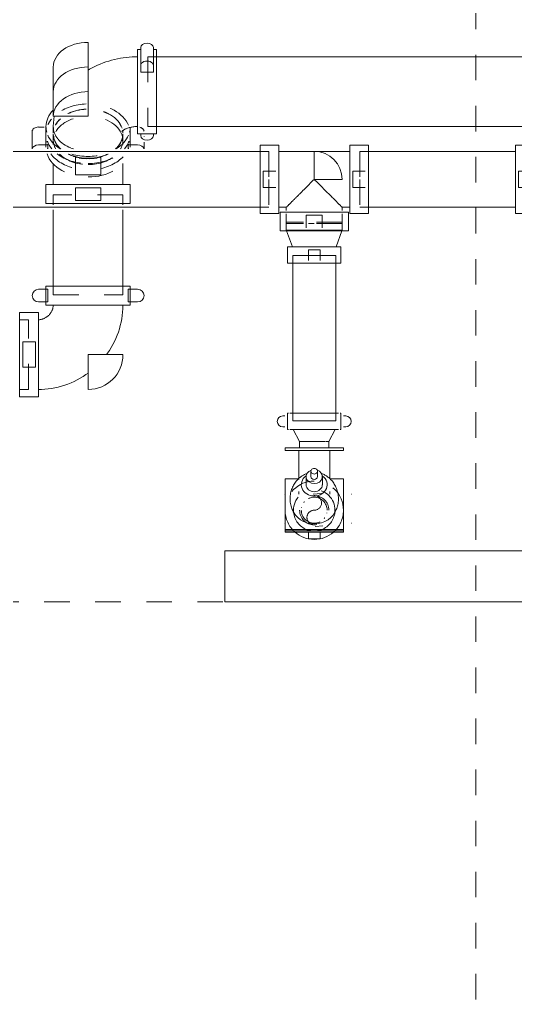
# Model space of a CAD drawing. Header units: metres. Extents: x 63 to 378, y -27 to 78.
# Drawn here: x 138.101 to 140.044, y 33.244 to 37.082 of the extents above; entities that cross this region are included whole.
import ezdxf

# ---------------------------------------------------------------- set-up
doc = ezdxf.new("R2010")
doc.units = ezdxf.units.M
for name, pattern in [('Centre', [0.03175, 0.00635, -0.004763, 0.015875, -0.004763]), ('Grid Line', [0.022225, 0.0127, -0.003175, 0.003175, -0.003175]), ('HIDDEN JT', [0.0016, 0.001, -0.0006])]:
    doc.linetypes.add(name, pattern=pattern)
for name, color, linetype, lineweight in [('A-DETL', 7, 'HIDDEN JT', 9), ('A-FLOR', 7, 'Continuous', 9), ('A-FLOR-LEVL', 7, 'Continuous', 9), ('M-EQPM', 7, 'Continuous', 18), ('P-PIPE', 7, 'Continuous', 18), ('S-GRID', 7, 'Continuous', 9)]:
    doc.layers.add(name, color=color, linetype=linetype, lineweight=lineweight)

# ---------------------------------------------------------------- blocks, each defined once
blk = doc.blocks.new('Multi-Purpose Valve - Angle - 3-12 Inch - Flanged - 4_-2385580-SEC 11')
at = {"layer": 'P-PIPE', "color": 11, "true_color": 0xff8080}
for p, q in [((-0.9954, 35.4051), (-0.9954, 35.395)), ((-0.7668, 35.4051), (-0.9954, 35.4051)), ((-0.9954, 35.395), (-0.7668, 35.395)), ((-0.942, 35.395), (-0.942, 35.3188)), ((-0.8201, 35.3188), (-0.8201, 35.395)), ((-0.7668, 35.395), (-0.7668, 35.4051)), ((-0.8938, 35.3133), (-0.8938, 35.2922)), ((-0.8684, 35.2922), (-0.8684, 35.3133)), ((-0.942, 35.2833), (-0.9954, 35.2833)), ((-0.9954, 35.2833), (-0.9954, 35.0853)), ((-0.9128, 35.2922), (-0.9128, 35.2605)), ((-0.8493, 35.2605), (-0.8493, 35.2922)), ((-0.7668, 35.2833), (-0.82, 35.2833)), ((-0.7668, 35.0853), (-0.7668, 35.2833)), ((-0.9954, 35.0853), (-0.7668, 35.0853)), ((-0.9954, 35.0802), (-0.9954, 35.0853)), ((-0.7668, 35.0802), (-0.9954, 35.0802)), ((-0.9954, 35.0802), (-0.7668, 35.0802)), ((-0.9954, 35.0802), (-0.9954, 35.0752)), ((-0.7668, 35.0853), (-0.7668, 35.0802)), ((-0.7668, 35.0802), (-0.7668, 35.0752)), ((-0.7668, 35.0752), (-0.9954, 35.0752))]:
    blk.add_line(p, q, dxfattribs=at)
at = {"layer": 'P-PIPE', "color": 11, "true_color": 0xff8080, "flags": 128}
for points in [[(-0.942, 35.2809), (-0.942, 35.2847), (-0.942, 35.2886), (-0.942, 35.2925), (-0.942, 35.2964), (-0.942, 35.3004), (-0.942, 35.3044), (-0.942, 35.3085), (-0.942, 35.3125), (-0.942, 35.3166), (-0.942, 35.3188)], [(-0.8201, 35.3188), (-0.8201, 35.3147), (-0.8201, 35.3107), (-0.8201, 35.3066), (-0.8201, 35.3026), (-0.8201, 35.2986), (-0.8201, 35.2946), (-0.8201, 35.2907), (-0.8201, 35.2868), (-0.8201, 35.2834)], [(-0.9094, 35.3042), (-0.9108, 35.3037), (-0.9138, 35.3025), (-0.9168, 35.3012), (-0.9199, 35.2998), (-0.9229, 35.2982), (-0.9259, 35.2965), (-0.9289, 35.2946), (-0.932, 35.2926), (-0.935, 35.2904), (-0.9379, 35.2881), (-0.9409, 35.2855), (-0.9438, 35.2828), (-0.9467, 35.28), (-0.9495, 35.2769), (-0.9522, 35.2737), (-0.9548, 35.2703), (-0.9574, 35.2667), (-0.9598, 35.2629), (-0.9621, 35.259), (-0.9643, 35.2549), (-0.9663, 35.2506), (-0.9682, 35.2462), (-0.9699, 35.2416), (-0.9714, 35.237), (-0.9727, 35.2322), (-0.9738, 35.2273), (-0.9746, 35.2223), (-0.9753, 35.2173), (-0.9757, 35.2122), (-0.9759, 35.2071), (-0.9758, 35.202), (-0.9755, 35.1969), (-0.975, 35.1918), (-0.9743, 35.1868), (-0.9733, 35.1819), (-0.9721, 35.177), (-0.9707, 35.1723), (-0.9691, 35.1676), (-0.9674, 35.1632), (-0.9654, 35.1588), (-0.9633, 35.1546), (-0.9611, 35.1506), (-0.9587, 35.1468)], [(-0.8034, 35.1468), (-0.8011, 35.1506), (-0.7988, 35.1547), (-0.7967, 35.1588), (-0.7948, 35.1632), (-0.793, 35.1677), (-0.7914, 35.1723), (-0.79, 35.1771), (-0.7889, 35.1819), (-0.7879, 35.1868), (-0.7871, 35.1919), (-0.7866, 35.1969), (-0.7863, 35.202), (-0.7863, 35.2071), (-0.7865, 35.2122), (-0.7869, 35.2173), (-0.7875, 35.2223), (-0.7884, 35.2273), (-0.7895, 35.2322), (-0.7908, 35.237), (-0.7923, 35.2417), (-0.794, 35.2462), (-0.7959, 35.2506), (-0.7979, 35.2549), (-0.8001, 35.259), (-0.8024, 35.263), (-0.8048, 35.2667), (-0.8074, 35.2703), (-0.81, 35.2737), (-0.8127, 35.2769), (-0.8155, 35.28), (-0.8184, 35.2829), (-0.8213, 35.2856), (-0.8242, 35.2881), (-0.8272, 35.2904), (-0.8302, 35.2926), (-0.8332, 35.2947), (-0.8363, 35.2965), (-0.8393, 35.2982), (-0.8423, 35.2998), (-0.8454, 35.3013), (-0.8484, 35.3026), (-0.8514, 35.3037), (-0.8527, 35.3042)], [(-0.942, 35.2233), (-0.942, 35.2248), (-0.942, 35.2264), (-0.942, 35.2282), (-0.942, 35.2301), (-0.942, 35.2321), (-0.942, 35.2343)], [(-0.8201, 35.2333), (-0.8201, 35.2312), (-0.8201, 35.2292), (-0.8201, 35.2273), (-0.8201, 35.2256), (-0.8201, 35.2241), (-0.8201, 35.2233)]]:
    blk.add_lwpolyline(points, dxfattribs=at)
at = {"layer": 'P-PIPE', "color": 11, "true_color": 0xff8080}
for start, end in [(228.7595, 270), (270, 311.2405)]:
    blk.add_arc((-0.8811, 35.1605), 0.1143, start, end, dxfattribs=at)
for centre, major_axis, start_param, end_param in [((-0.8811, 35.2922), (0.0317, 0), 1.940637, 4.712389), ((-0.8811, 35.3133), (-0.0127, 0), 4.712389, 7.853982), ((-0.8811, 35.3133), (-0.0127, 0), 1.570796, 4.712389), ((-0.8811, 35.2922), (-0.0318, 0), 1.570796, 4.342548), ((-0.8811, 35.2605), (0.0508, 0), 2.260912, 4.712389), ((-0.8811, 35.2922), (-0.0127, 0), 0, 1.570796), ((-0.8811, 35.2605), (0.0508, 0), 4.712389, 7.163866), ((-0.8811, 35.2922), (-0.0127, 0), 1.570796, 3.141593), ((-0.8811, 35.2605), (-0.0318, 0), 0, 1.570796), ((-0.8811, 35.2605), (-0.0317, 0), 1.570796, 3.141593), ((-0.8811, 35.1843), (0.0889, 0), 3.403392, 4.712389), ((-0.8811, 35.1843), (-0.0889, 0), 1.570796, 2.879793)]:
    blk.add_ellipse(centre, major_axis=major_axis, ratio=0.866025, start_param=start_param, end_param=end_param, dxfattribs=at)
blk = doc.blocks.new('Victaulic-IPS-Reducer No 50-51 - AC-2417795-SEC 11')
at = {"layer": 'P-PIPE', "color": 11, "true_color": 0xff8080}
for p, q in [((-2.9631, 35.4769), (-2.9383, 35.4302)), ((-2.824, 35.4302), (-2.7991, 35.4769)), ((-2.9383, 35.4302), (-2.9383, 35.4051)), ((-2.9372, 35.4302), (-2.9383, 35.4302)), ((-2.9383, 35.4302), (-2.9368, 35.4302)), ((-2.9272, 35.4302), (-2.9363, 35.4302)), ((-2.9258, 35.4302), (-2.9245, 35.4302)), ((-2.9072, 35.4302), (-2.9246, 35.4302)), ((-2.9059, 35.4302), (-2.9037, 35.4302)), ((-2.8811, 35.4302), (-2.9038, 35.4302)), ((-2.8585, 35.4302), (-2.8811, 35.4302)), ((-2.8585, 35.4302), (-2.8563, 35.4302)), ((-2.8377, 35.4302), (-2.8551, 35.4302)), ((-2.8377, 35.4302), (-2.8364, 35.4302)), ((-2.8259, 35.4302), (-2.835, 35.4302)), ((-2.8254, 35.4302), (-2.824, 35.4302)), ((-2.824, 35.4302), (-2.825, 35.4302)), ((-2.824, 35.4051), (-2.824, 35.4302))]:
    blk.add_line(p, q, dxfattribs=at)
blk = doc.blocks.new('Victaulic-IPS-Rigid Coupling Style 07-W07-107 - Standard-V18-SEC 11')
at = {"layer": 'P-PIPE', "color": 11, "true_color": 0xff8080}
for p, q in [((-2.9859, 35.5404), (-2.9859, 35.4769)), ((-2.9823, 35.5404), (-2.9859, 35.5404)), ((-2.8811, 35.5404), (-2.9767, 35.5404)), ((-2.7856, 35.5404), (-2.8811, 35.5404)), ((-2.7763, 35.5404), (-2.7799, 35.5404)), ((-2.7763, 35.4769), (-2.7763, 35.5404)), ((-2.9959, 35.5298), (-3.0045, 35.5298)), ((-2.7578, 35.5298), (-2.7663, 35.5298)), ((-3.0045, 35.4874), (-2.9959, 35.4874)), ((-2.9859, 35.4769), (-2.9823, 35.4769)), ((-2.9767, 35.4769), (-2.8811, 35.4769)), ((-2.8811, 35.4769), (-2.7856, 35.4769)), ((-2.7799, 35.4769), (-2.7763, 35.4769)), ((-2.7663, 35.4874), (-2.7578, 35.4874))]:
    blk.add_line(p, q, dxfattribs=at)
for centre, start, end in [((-3.0045, 35.5086), 90, 270), ((-2.7578, 35.5086), 270, 90)]:
    blk.add_arc(centre, 0.0212, start, end, dxfattribs=at)
blk = doc.blocks.new('Victaulic-IPS-Rigid Coupling Style 07-W07-107 - Standard-2615401-SEC 11')
at = {"layer": 'P-PIPE', "color": 11, "true_color": 0xff8080}
for p, q in [((-1.02, 36.5907), (-1.0932, 36.5907)), ((-1.081, 36.4884), (-1.081, 36.4249)), ((-1.0322, 36.4884), (-1.081, 36.4884)), ((-1.081, 36.4249), (-1.0322, 36.4249)), ((-1.0932, 36.3225), (-1.02, 36.3225))]:
    blk.add_line(p, q, dxfattribs=at)
for centre in [(-1.0932, 36.4566), (-1.02, 36.4566)]:
    blk.add_ellipse(centre, major_axis=(0, 0.1341), ratio=0.000052, start_param=0, end_param=3.141593, dxfattribs=at)
blk = doc.blocks.new('Victaulic-IPS-Rigid Coupling Style 07-W07-107 - Standard-V20-SEC 11')
at = {"layer": 'P-PIPE', "color": 11, "true_color": 0xff8080}
for p, q in [((-2.669, 36.5907), (-2.7422, 36.5907)), ((-2.73, 36.4884), (-2.73, 36.4249)), ((-2.7422, 36.3225), (-2.669, 36.3225))]:
    blk.add_line(p, q, dxfattribs=at)
for centre, major_axis, ratio, start_param, end_param in [((-2.7422, 36.4566), (0, 0.1341), 0.000052, 0, 3.141583), ((-2.669, 36.4566), (0, 0.1341), 0.000052, 0, 3.141583), ((-2.7056, 36.4884), (-0.0244, 0), 0.00001, 3.141644, 6.283185), ((-2.7056, 36.4249), (-0.0244, 0), 0.00001, 3.141644, 6.283185)]:
    blk.add_ellipse(centre, major_axis=major_axis, ratio=ratio, start_param=start_param, end_param=end_param, dxfattribs=at)
blk = doc.blocks.new('Victaulic-IPS-Rigid Coupling Style 07-W07-107 - Standard-V21-SEC 11')
at = {"layer": 'P-PIPE', "color": 11, "true_color": 0xff8080}
for p, q in [((-3.0152, 36.3279), (-3.0152, 36.2547)), ((-2.8494, 36.3157), (-2.9129, 36.3157)), ((-2.747, 36.2547), (-2.747, 36.3279))]:
    blk.add_line(p, q, dxfattribs=at)
for centre, major_axis, ratio, start_param, end_param in [((-2.8811, 36.3279), (-0.1341, 0), 0.00001, 3.141644, 6.283185), ((-2.9129, 36.2913), (0, 0.0244), 0.000052, 0.00001, 3.141593), ((-2.8494, 36.2913), (0, 0.0244), 0.000052, 0.00001, 3.141593), ((-2.8811, 36.2547), (-0.1341, 0), 0.00001, 3.141644, 6.283185)]:
    blk.add_ellipse(centre, major_axis=major_axis, ratio=ratio, start_param=start_param, end_param=end_param, dxfattribs=at)
blk = doc.blocks.new('Victaulic-IPS-Rigid Coupling Style 07-W07-107 - Standard-V23-SEC 11')
at = {"layer": 'P-PIPE', "color": 11, "true_color": 0xff8080}
for p, q in [((-2.9859, 36.1917), (-2.9859, 36.1282)), ((-2.7763, 36.1282), (-2.7763, 36.1917)), ((-2.8582, 36.1811), (-2.904, 36.1811)), ((-2.904, 36.1811), (-2.904, 36.1388)), ((-2.8582, 36.1388), (-2.8582, 36.1811))]:
    blk.add_line(p, q, dxfattribs=at)
for centre in [(-2.8811, 36.1917), (-2.8811, 36.1282)]:
    blk.add_ellipse(centre, major_axis=(-0.1048, 0), ratio=0.000016, start_param=3.141593, end_param=6.283185, dxfattribs=at)
blk = doc.blocks.new('Victaulic-IPS-Rigid Coupling Style 07-W07-107 - Standard-2589299-SEC 11')
at = {"layer": 'P-PIPE', "color": 11, "true_color": 0xff8080}
for p, q in [((-2.904, 35.0698), (-2.904, 35.0752)), ((-2.904, 35.0698), (-2.904, 35.0515)), ((-2.904, 35.0494), (-2.904, 35.0486)), ((-2.904, 35.0486), (-2.8583, 35.0486)), ((-2.8583, 35.0752), (-2.8583, 35.0698)), ((-2.8583, 35.0515), (-2.8583, 35.0698)), ((-2.8583, 35.0486), (-2.8583, 35.0494))]:
    blk.add_line(p, q, dxfattribs=at)
blk = doc.blocks.new('Victaulic-IPS-Elbow No 10-13 - AC-V48-SEC 11')
at = {"layer": 'P-PIPE', "color": 11, "lineweight": 9, "true_color": 0xff8080}
for p, q in [((-3.6305, 35.7701), (-3.767, 35.7701)), ((-3.767, 35.7701), (-3.767, 35.6336))]:
    blk.add_line(p, q, dxfattribs=at)
at = {"layer": 'P-PIPE', "color": 11, "true_color": 0xff8080, "flags": 128}
for points in [[(-3.9036, 35.9639), (-3.9038, 35.9616), (-3.904, 35.9592), (-3.9043, 35.9568), (-3.9048, 35.9545), (-3.9053, 35.9522), (-3.9059, 35.9498), (-3.9066, 35.9476), (-3.9074, 35.9453), (-3.9083, 35.9431), (-3.9093, 35.9409), (-3.9103, 35.9388), (-3.9115, 35.9367), (-3.9127, 35.9346), (-3.914, 35.9326), (-3.9154, 35.9307), (-3.9168, 35.9288), (-3.9184, 35.927), (-3.92, 35.9252), (-3.9217, 35.9235), (-3.9234, 35.9219), (-3.9252, 35.9203), (-3.9271, 35.9189), (-3.929, 35.9174), (-3.931, 35.9161), (-3.933, 35.9149), (-3.9351, 35.9137), (-3.9373, 35.9126), (-3.9394, 35.9116), (-3.9416, 35.9107), (-3.9439, 35.9099), (-3.9461, 35.9092), (-3.9484, 35.9085), (-3.9508, 35.908), (-3.9531, 35.9075), (-3.9555, 35.9072), (-3.9578, 35.9069), (-3.9602, 35.9067)], [(-3.6946, 35.7701), (-3.6907, 35.7755), (-3.6833, 35.7866), (-3.6763, 35.7979), (-3.6698, 35.8095), (-3.6638, 35.8214), (-3.6582, 35.8335), (-3.6531, 35.8458), (-3.6486, 35.8583), (-3.6445, 35.8709), (-3.6409, 35.8838), (-3.6379, 35.8967), (-3.6354, 35.9098), (-3.6334, 35.9229), (-3.6319, 35.9362), (-3.6309, 35.9494), (-3.6305, 35.9628), (-3.6305, 35.9639)], [(-3.9608, 35.6337), (-3.95, 35.6339), (-3.9367, 35.6347), (-3.9234, 35.636), (-3.9102, 35.6379), (-3.8972, 35.6402), (-3.8842, 35.6431), (-3.8713, 35.6466), (-3.8586, 35.6505), (-3.846, 35.6549), (-3.8337, 35.6599), (-3.8215, 35.6653), (-3.8096, 35.6712), (-3.7979, 35.6776), (-3.7865, 35.6844), (-3.7754, 35.6917), (-3.767, 35.6977)]]:
    blk.add_lwpolyline(points, dxfattribs=at)
at = {"layer": 'P-PIPE', "color": 11, "lineweight": 9, "true_color": 0xff8080}
blk.add_arc((-3.767, 35.7701), 0.1365, 270, 360, dxfattribs=at)
blk = doc.blocks.new('Victaulic-IPS-Rigid Coupling Style 07-W07-107 - Standard-V49-SEC 11')
at = {"layer": 'P-PIPE', "color": 11, "true_color": 0xff8080}
for p, q in [((-3.9608, 35.9352), (-4.0355, 35.9352)), ((-4.0355, 35.9352), (-4.0355, 35.605)), ((-3.9608, 35.605), (-3.9608, 35.9352)), ((-4.0231, 35.8197), (-4.0231, 35.7206)), ((-3.9733, 35.8197), (-4.0231, 35.8197)), ((-3.9733, 35.7206), (-3.9733, 35.8197)), ((-4.0231, 35.7206), (-3.9733, 35.7206)), ((-4.0355, 35.605), (-3.9608, 35.605))]:
    blk.add_line(p, q, dxfattribs=at)
blk = doc.blocks.new('Victaulic-IPS-Rigid Coupling Style 07-W07-107 - Standard-2768719-SEC 11')
at = {"layer": 'P-PIPE', "color": 11, "true_color": 0xff8080}
for p, q in [((-3.9321, 36.0386), (-3.9321, 35.9639)), ((-3.6019, 36.0386), (-3.9321, 36.0386)), ((-3.6019, 35.9639), (-3.6019, 36.0386)), ((-3.9245, 36.0262), (-3.9612, 36.0262)), ((-3.9245, 35.9764), (-3.9245, 36.0262)), ((-3.5729, 36.0262), (-3.6095, 36.0262)), ((-3.6095, 36.0262), (-3.6095, 35.9764)), ((-3.9612, 35.9764), (-3.9245, 35.9764)), ((-3.9321, 35.9639), (-3.6019, 35.9639)), ((-3.6095, 35.9764), (-3.5729, 35.9764))]:
    blk.add_line(p, q, dxfattribs=at)
for centre, start, end in [((-3.9612, 36.0013), 90, 270), ((-3.5729, 36.0013), 270, 90)]:
    blk.add_arc(centre, 0.0249, start, end, dxfattribs=at)
blk = doc.blocks.new('Victaulic-IPS-Rigid Coupling Style 07-W07-107 - Standard-V51-SEC 11')
at = {"layer": 'P-PIPE', "color": 11, "true_color": 0xff8080}
for p, q in [((-3.02, 36.5907), (-3.0932, 36.5907)), ((-3.081, 36.4884), (-3.081, 36.4249)), ((-3.0932, 36.3225), (-3.02, 36.3225))]:
    blk.add_line(p, q, dxfattribs=at)
for centre, major_axis, ratio, start_param, end_param in [((-3.0932, 36.4566), (0, 0.1341), 0.000052, 0, 3.141583), ((-3.02, 36.4566), (0, 0.1341), 0.000052, 0, 3.141583), ((-3.0566, 36.4884), (-0.0244, 0), 0.00001, 3.141644, 6.283185), ((-3.0566, 36.4249), (-0.0244, 0), 0.00001, 3.141644, 6.283185)]:
    blk.add_ellipse(centre, major_axis=major_axis, ratio=ratio, start_param=start_param, end_param=end_param, dxfattribs=at)
blk = doc.blocks.new('Victaulic-IPS-Rigid Coupling Style 07-W07-107 - Standard-V54-SEC 11')
at = {"layer": 'P-PIPE', "color": 11, "true_color": 0xff8080}
for p, q in [((-3.5608, 36.9652), (-3.5732, 36.9652)), ((-3.5732, 36.9652), (-3.5732, 36.9168)), ((-3.5608, 36.9724), (-3.5608, 36.9024)), ((-3.4986, 36.9652), (-3.5111, 36.9652)), ((-3.511, 36.9024), (-3.511, 36.9724)), ((-3.4986, 36.9168), (-3.4986, 36.9652)), ((-3.5732, 36.9168), (-3.5732, 36.635)), ((-3.5608, 36.9024), (-3.5608, 36.8764)), ((-3.511, 36.8764), (-3.511, 36.9024)), ((-3.4986, 36.635), (-3.4986, 36.9168)), ((-3.5608, 36.8764), (-3.511, 36.8764)), ((-3.5732, 36.635), (-3.4986, 36.635)), ((-3.5608, 36.635), (-3.5608, 36.6278)), ((-3.511, 36.6278), (-3.511, 36.635))]:
    blk.add_line(p, q, dxfattribs=at)
for centre, major_axis, start_param, end_param in [((-3.5359, 36.9724), (-0.0249, 0), 3.141593, 6.283185), ((-3.5359, 36.9024), (0.0249, 0), 0, 3.141593), ((-3.5359, 36.6278), (0.0249, 0), 3.141593, 6.283185)]:
    blk.add_ellipse(centre, major_axis=major_axis, ratio=0.707107, start_param=start_param, end_param=end_param, dxfattribs=at)
blk = doc.blocks.new('Pump-Vertical_Inline-Taco-KV_D_Models - 4007D NEMA at 20 HP 3500 RPM TEFC-V55-SEC 11')
at = {"layer": 'A-DETL', "color": 11, "true_color": 0xff8080}
for p, q in [((-2.9988, 35.224), (-2.9986, 35.224)), ((-2.8546, 35.2258), (-2.885, 35.2239)), ((-2.8773, 35.0971), (-2.8469, 35.099))]:
    blk.add_line(p, q, dxfattribs=at)
for radius, start, end in [(0.1143, 90, 179.8345), (0.1143, 0.1655, 90), (0.0508, 139.417, 143.7992), (0.0508, 113.3059, 115.7143), (0.0508, 64.2857, 66.6941), (0.0508, 36.2008, 40.583), (0.1143, 180.1655, 228.7345), (0.0508, 167.1429, 168.9964), (0.0508, 11.0036, 12.8571), (0.1143, 311.2655, 359.8345), (0.0508, 191.0036, 192.8571), (0.0508, 216.2008, 220.583), (0.0508, 319.417, 323.7992), (0.0508, 347.1429, 348.9964), (0.0508, 244.2857, 246.6941), (0.0508, 293.3059, 295.7143)]:
    blk.add_arc((-2.8811, 35.1605), radius, start, end, dxfattribs=at)
at = {"layer": 'M-EQPM', "color": 11, "true_color": 0xff8080}
for p, q in [((-2.9988, 35.224), (-2.9986, 35.224)), ((-2.735, 35.224), (-2.7343, 35.224)), ((-2.9986, 35.1097), (-2.9988, 35.1098)), ((-2.7344, 35.1098), (-2.735, 35.1097))]:
    blk.add_line(p, q, dxfattribs=at)
blk = doc.blocks.new('Victaulic-IPS-Tee-Reducing Tee-No V20-25 - Standard-V19-SEC 11')
at = {"layer": 'A-DETL', "color": 11, "true_color": 0xff8080}
for p, q in [((-2.9906, 36.3218), (-2.9906, 36.2837)), ((-2.7716, 36.2837), (-2.7716, 36.3218))]:
    blk.add_line(p, q, dxfattribs=at)
for start_param, end_param in [(5.103625, 6.283185), (4.712441, 4.916534), (3.141644, 4.712441)]:
    blk.add_ellipse((-2.8811, 36.2837), major_axis=(-0.1095, 0), ratio=0.00001, start_param=start_param, end_param=end_param, dxfattribs=at)
at = {"layer": 'P-PIPE', "color": 11, "true_color": 0xff8080}
for p, q in [((-2.7422, 36.5662), (-3.02, 36.5662)), ((-3.02, 36.3471), (-2.9906, 36.3471)), ((-2.9906, 36.3471), (-2.9906, 36.3339)), ((-2.7716, 36.3471), (-2.7422, 36.3471)), ((-2.7716, 36.3339), (-2.7716, 36.3471))]:
    blk.add_line(p, q, dxfattribs=at)
at = {"layer": 'P-PIPE', "color": 11, "lineweight": 9, "true_color": 0xff8080}
for p, q in [((-2.8811, 36.5662), (-2.8811, 36.4566)), ((-2.8605, 36.5642), (-2.8605, 36.5642)), ((-2.8605, 36.5642), (-2.8605, 36.5642)), ((-2.8811, 36.4566), (-2.7716, 36.4566))]:
    blk.add_line(p, q, dxfattribs=at)
blk.add_arc((-2.8811, 36.4566), 0.1095, 360, 90, dxfattribs=at)
at = {"layer": 'P-PIPE', "color": 11, "true_color": 0xff8080}
for points, knots in [([(-2.9906, 36.3471), (-2.9906, 36.3471), (-2.9902, 36.3475), (-2.9884, 36.3493), (-2.986, 36.3518), (-2.9835, 36.3542), (-2.9814, 36.3563), (-2.9792, 36.3586), (-2.9767, 36.361), (-2.974, 36.3637), (-2.9713, 36.3665), (-2.9683, 36.3694), (-2.9652, 36.3725), (-2.962, 36.3757), (-2.9585, 36.3793), (-2.9545, 36.3832), (-2.9501, 36.3876), (-2.9456, 36.3922), (-2.9394, 36.3983), (-2.9315, 36.4062), (-2.9185, 36.4193), (-2.9016, 36.4361), (-2.888, 36.4498), (-2.8811, 36.4566)], [0, 0, 0, 0, 0.055556, 0.111111, 0.166667, 0.194444, 0.222222, 0.25, 0.277778, 0.305556, 0.333333, 0.361111, 0.388889, 0.416667, 0.444444, 0.479167, 0.513889, 0.548611, 0.583333, 0.652778, 0.722222, 0.861111, 1, 1, 1, 1]), ([(-2.8811, 36.4566), (-2.8756, 36.4512), (-2.8647, 36.4402), (-2.8484, 36.424), (-2.8326, 36.4081), (-2.8199, 36.3955), (-2.8103, 36.3858), (-2.8034, 36.3789), (-2.798, 36.3735), (-2.7939, 36.3694), (-2.7909, 36.3665), (-2.7882, 36.3637), (-2.7855, 36.361), (-2.783, 36.3586), (-2.7808, 36.3563), (-2.7787, 36.3542), (-2.7762, 36.3518), (-2.7738, 36.3493), (-2.7721, 36.3475), (-2.7716, 36.3471), (-2.7716, 36.3471)], [0, 0, 0, 0, 0.111111, 0.222222, 0.333333, 0.444444, 0.5, 0.555556, 0.611111, 0.638889, 0.666667, 0.694444, 0.722222, 0.75, 0.777778, 0.805556, 0.833333, 0.888889, 0.944444, 1, 1, 1, 1])]:
    blk.add_open_spline(points, degree=3, knots=knots, dxfattribs=at)
blk = doc.blocks.new('Victaulic-IPS-Reducer No 50-51 - AC-V22-SEC 11')
at = {"layer": 'A-DETL', "color": 11, "true_color": 0xff8080}
for p, q in [((-2.9906, 36.2888), (-2.9906, 36.2578)), ((-2.7716, 36.2578), (-2.7716, 36.2888)), ((-2.9906, 36.2578), (-2.9895, 36.2547)), ((-2.7727, 36.2547), (-2.7716, 36.2578))]:
    blk.add_line(p, q, dxfattribs=at)
for centre, start_param, end_param in [((-2.8811, 36.2888), 5.106257, 6.283185), ((-2.8811, 36.2888), 3.141593, 4.914148), ((-2.8811, 36.2578), 5.982419, 6.283185), ((-2.8811, 36.2578), 5.898989, 5.969026), ((-2.8811, 36.2578), 5.699376, 5.899437), ((-2.8811, 36.2578), 5.591689, 5.700118), ((-2.8811, 36.2578), 5.395682, 5.59238), ((-2.8811, 36.2578), 5.295457, 5.395446), ((-2.8811, 36.2578), 5.096138, 5.296198), ((-2.8811, 36.2578), 5.003009, 5.096585), ((-2.8811, 36.2578), 4.421233, 5.003545), ((-2.8811, 36.2578), 4.328193, 4.421769), ((-2.8811, 36.2578), 4.12858, 4.32864), ((-2.8811, 36.2578), 4.020893, 4.129321), ((-2.8811, 36.2578), 3.832398, 4.021584), ((-2.8811, 36.2578), 3.72466, 3.833089), ((-2.8811, 36.2578), 3.525341, 3.725402), ((-2.8811, 36.2578), 3.455752, 3.525789), ((-2.8811, 36.2578), 3.141593, 3.442359)]:
    blk.add_ellipse(centre, major_axis=(-0.1095, 0), ratio=0.000016, start_param=start_param, end_param=end_param, dxfattribs=at)
at = {"layer": 'P-PIPE', "color": 11, "true_color": 0xff8080}
for p, q in [((-2.9895, 36.2547), (-2.9667, 36.1917)), ((-2.7955, 36.1917), (-2.7727, 36.2547))]:
    blk.add_line(p, q, dxfattribs=at)
blk = doc.blocks.new('C_S_L_Antivibratorio 2- Flanged - 4_-2764375-SEC 11')
at = {"layer": 'A-DETL', "color": 11, "true_color": 0xff8080}
for start, end in [(360, 180), (180, 185.8454), (354.1546, 0), (186.051, 248.8937), (291.1063, 353.949), (249.077, 264.5034), (265.0407, 274.9593), (275.4966, 290.923)]:
    blk.add_arc((-2.8811, 35.1605), 0.0813, start, end, dxfattribs=at)
blk = doc.blocks.new('Non-Connector - AC-2603212-SEC 11')
at = {"layer": 'A-DETL', "color": 11, "true_color": 0xff8080}
for start, end in [(0, 180), (180, 360)]:
    blk.add_arc((-2.8811, 35.1605), 0.0508, start, end, dxfattribs=at)
blk = doc.blocks.new('Victaulic-IPS-Elbow No 10-13 - AC-2776759-SEC 11')
at = {"layer": 'A-DETL', "color": 11, "true_color": 0xff8080}
for p, q in [((-3.9036, 36.6072), (-3.9036, 36.5937)), ((-3.6305, 36.5937), (-3.6305, 36.6072))]:
    blk.add_line(p, q, dxfattribs=at)
at = {"layer": 'A-DETL', "color": 11, "true_color": 0xff8080, "flags": 128}
for points in [[(-3.9036, 36.436), (-3.9036, 36.4421), (-3.9036, 36.4506), (-3.9036, 36.4591), (-3.9036, 36.4675), (-3.9036, 36.4759), (-3.9036, 36.4843), (-3.9036, 36.4925), (-3.9036, 36.5006), (-3.9036, 36.5087), (-3.9036, 36.5166), (-3.9036, 36.5182)], [(-3.6305, 36.5182), (-3.6305, 36.5137), (-3.6305, 36.5057), (-3.6305, 36.4977), (-3.6305, 36.4895), (-3.6305, 36.4812), (-3.6305, 36.4729), (-3.6305, 36.4645), (-3.6305, 36.456), (-3.6305, 36.4475), (-3.6305, 36.439), (-3.6305, 36.436)]]:
    blk.add_lwpolyline(points, dxfattribs=at)
at = {"layer": 'A-DETL', "color": 11, "true_color": 0xff8080}
for start_param, end_param in [(2.019335, 2.75815), (0.147728, 1.497809), (2.952006, 2.993864)]:
    blk.add_ellipse((-3.767, 36.6072), major_axis=(0.1365, 0), ratio=0.707107, start_param=start_param, end_param=end_param, dxfattribs=at)
blk = doc.blocks.new('Victaulic-IPS-Rigid Coupling Style 07-W07-107 - Standard-V47-SEC 11')
at = {"layer": 'A-DETL', "color": 11, "true_color": 0xff8080}
blk.add_line((-3.548, 36.6226), (-3.548, 36.625), dxfattribs=at)
for centre, major_axis, start_param, end_param in [((-3.767, 36.6354), (0.1651, 0), 1.614119, 2.403607), ((-3.767, 36.6354), (0.1365, 0), 1.623186, 2.187106), ((-3.767, 36.6354), (0.1651, 0), 0.284745, 1.527474), ((-3.767, 36.6354), (0.1365, 0), 0.226598, 1.518407), ((-3.767, 36.6354), (0.1651, 0), 2.62984, 2.830887), ((-3.767, 36.6354), (0.1365, 0), 2.488331, 2.788166), ((-3.5729, 36.644), (0.0249, 0), 0.056774, 1.197571), ((-3.767, 36.6354), (0.1365, 0), 3.208457, 3.808477), ((-3.767, 36.6354), (0.1365, 0), 5.616301, 6.242702), ((-3.767, 36.5826), (-0.1651, 0), 0.228808, 1.570796), ((-3.767, 36.6354), (0.1651, 0), 3.890843, 4.712389), ((-3.767, 36.6354), (-0.1365, 0), 0.97224, 1.570796), ((-3.767, 36.5826), (0.1651, 0), 4.712389, 6.054378), ((-3.767, 36.6354), (-0.1651, 0), 1.570796, 2.392342), ((-3.767, 36.6354), (0.1365, 0), 4.712389, 5.310945)]:
    blk.add_ellipse(centre, major_axis=major_axis, ratio=0.707107, start_param=start_param, end_param=end_param, dxfattribs=at)
at = {"layer": 'P-PIPE', "color": 11, "true_color": 0xff8080}
for p, q in [((-3.9612, 36.6616), (-3.9392, 36.6616)), ((-3.9861, 36.644), (-3.9861, 36.5762)), ((-3.9321, 36.6354), (-3.9321, 36.5826)), ((-3.6019, 36.5826), (-3.6019, 36.6354)), ((-3.9245, 36.5916), (-3.9612, 36.5916)), ((-3.9245, 36.5762), (-3.9245, 36.5916)), ((-3.5729, 36.5916), (-3.6095, 36.5916)), ((-3.6095, 36.5916), (-3.6095, 36.5762)), ((-3.548, 36.5762), (-3.548, 36.6024))]:
    blk.add_line(p, q, dxfattribs=at)
for centre, major_axis, start_param, end_param in [((-3.9612, 36.644), (0.0249, 0), 1.570796, 3.141593), ((-3.9612, 36.5739), (0.0249, 0), 1.570796, 3.014395), ((-3.767, 36.6266), (0.1651, 0), 3.333129, 3.355937), ((-3.767, 36.6354), (0.1651, 0), 3.396493, 3.674286), ((-3.767, 36.6266), (0.1651, 0), 3.42138, 3.446285), ((-3.767, 36.6354), (0.1651, 0), 5.750492, 6.028285), ((-3.767, 36.6266), (0.1651, 0), 5.978493, 6.003398), ((-3.767, 36.6266), (0.1651, 0), 6.068841, 6.091649), ((-3.5729, 36.5739), (0.0249, 0), 0.127197, 1.570796)]:
    blk.add_ellipse(centre, major_axis=major_axis, ratio=0.707107, start_param=start_param, end_param=end_param, dxfattribs=at)
blk = doc.blocks.new('Victaulic-IPS-Rigid Coupling Style 07-W07-107 - Standard-V64-SEC 11')
at = {"layer": 'A-DETL', "color": 11, "true_color": 0xff8080}
for p, q in [((-3.9321, 36.436), (-3.9321, 36.3613)), ((-3.9265, 36.436), (-3.9321, 36.436)), ((-3.91, 36.436), (-3.9265, 36.436)), ((-3.8838, 36.436), (-3.91, 36.436)), ((-3.8496, 36.436), (-3.8838, 36.436)), ((-3.8098, 36.436), (-3.8496, 36.436)), ((-3.7175, 36.4236), (-3.8166, 36.4236)), ((-3.8166, 36.4236), (-3.8166, 36.3738)), ((-3.767, 36.436), (-3.8098, 36.436)), ((-3.7243, 36.436), (-3.767, 36.436)), ((-3.6845, 36.436), (-3.7243, 36.436)), ((-3.7175, 36.3738), (-3.7175, 36.4236)), ((-3.6503, 36.436), (-3.6845, 36.436)), ((-3.6241, 36.436), (-3.6503, 36.436)), ((-3.6076, 36.436), (-3.6241, 36.436)), ((-3.6019, 36.436), (-3.6076, 36.436)), ((-3.6019, 36.3613), (-3.6019, 36.436)), ((-3.9321, 36.3613), (-3.9265, 36.3613)), ((-3.9265, 36.3613), (-3.91, 36.3613)), ((-3.91, 36.3613), (-3.8838, 36.3613)), ((-3.8838, 36.3613), (-3.8496, 36.3613)), ((-3.8496, 36.3613), (-3.8098, 36.3613)), ((-3.8166, 36.3738), (-3.7175, 36.3738)), ((-3.8098, 36.3613), (-3.767, 36.3613)), ((-3.767, 36.3613), (-3.7243, 36.3613)), ((-3.7243, 36.3613), (-3.6845, 36.3613)), ((-3.6845, 36.3613), (-3.6503, 36.3613)), ((-3.6503, 36.3613), (-3.6241, 36.3613)), ((-3.6241, 36.3613), (-3.6076, 36.3613)), ((-3.6076, 36.3613), (-3.6019, 36.3613))]:
    blk.add_line(p, q, dxfattribs=at)
blk = doc.blocks.new('Victaulic-IPS-Elbow No 10-13 - AC-V52-SEC 11')
at = {"layer": 'A-DETL', "color": 11, "true_color": 0xff8080}
blk.add_line((-3.635, 36.6444), (-3.6349, 36.6445), dxfattribs=at)
at = {"layer": 'P-PIPE', "color": 11, "lineweight": 9, "true_color": 0xff8080}
for p, q in [((-3.767, 36.9932), (-3.767, 36.8966)), ((-3.9036, 36.8966), (-3.9036, 36.8001)), ((-3.9036, 36.8001), (-3.9036, 36.8966)), ((-3.767, 36.8001), (-3.767, 36.8966)), ((-3.9036, 36.8001), (-3.9036, 36.7035)), ((-3.9036, 36.7035), (-3.9036, 36.8001)), ((-3.767, 36.7035), (-3.767, 36.8001)), ((-3.9036, 36.7035), (-3.767, 36.7035))]:
    blk.add_line(p, q, dxfattribs=at)
at = {"layer": 'P-PIPE', "color": 11, "true_color": 0xff8080}
for p, q in [((-3.9036, 36.6613), (-3.9036, 36.6384)), ((-3.6305, 36.6384), (-3.6305, 36.6477))]:
    blk.add_line(p, q, dxfattribs=at)
at = {"layer": 'P-PIPE', "color": 11, "true_color": 0xff8080, "flags": 128}
for points in [[(-3.5732, 36.9366), (-3.5825, 36.9364), (-3.5942, 36.9359), (-3.6059, 36.9351), (-3.6176, 36.934), (-3.6292, 36.9325), (-3.6407, 36.9306), (-3.6523, 36.9285), (-3.6637, 36.926), (-3.6751, 36.9231), (-3.6863, 36.9199), (-3.6975, 36.9164), (-3.7086, 36.9125), (-3.7196, 36.9083), (-3.7304, 36.9037), (-3.7411, 36.8987), (-3.7516, 36.8934), (-3.762, 36.8877), (-3.767, 36.8847)], [(-3.8997, 36.7035), (-3.9016, 36.6914), (-3.903, 36.6782), (-3.9035, 36.6649), (-3.9036, 36.6613)], [(-3.635, 36.6444), (-3.6349, 36.6445), (-3.6347, 36.6447), (-3.6342, 36.6452), (-3.6335, 36.6458), (-3.6327, 36.6465), (-3.6316, 36.6474), (-3.6303, 36.6483), (-3.6287, 36.6493), (-3.627, 36.6504), (-3.625, 36.6515), (-3.6228, 36.6526), (-3.6204, 36.6538), (-3.6179, 36.6549), (-3.6151, 36.656), (-3.6121, 36.657), (-3.609, 36.6581), (-3.6058, 36.659), (-3.6024, 36.6599), (-3.5989, 36.6607), (-3.5952, 36.6614), (-3.5915, 36.662), (-3.5877, 36.6625), (-3.5838, 36.663), (-3.5799, 36.6633), (-3.5759, 36.6635), (-3.5732, 36.6635)]]:
    blk.add_lwpolyline(points, dxfattribs=at)
at = {"layer": 'P-PIPE', "color": 11, "lineweight": 9, "true_color": 0xff8080}
for centre, major_axis, start_param, end_param in [((-3.767, 36.8966), (-0.1365, 0), 4.712389, 6.283185), ((-3.767, 36.8001), (-0.1365, 0), 4.712389, 6.283185), ((-3.767, 36.8001), (-0.1365, 0), 4.712389, 6.283185), ((-3.767, 36.7035), (0.1365, 0), 1.570796, 3.141593)]:
    blk.add_ellipse(centre, major_axis=major_axis, ratio=0.707107, start_param=start_param, end_param=end_param, dxfattribs=at)
blk = doc.blocks.new('Victaulic-IPS-Rigid Coupling Style 07-W07-107 - Standard-V53-SEC 11')
at = {"layer": 'A-DETL', "color": 11, "true_color": 0xff8080}
for p, q in [((-3.8166, 36.5169), (-3.8166, 36.5429)), ((-3.7175, 36.5429), (-3.7175, 36.5169)), ((-3.8166, 36.5169), (-3.8166, 36.4744)), ((-3.7175, 36.4744), (-3.7175, 36.5169)), ((-3.8166, 36.4744), (-3.7175, 36.4744))]:
    blk.add_line(p, q, dxfattribs=at)
for centre, start_param, end_param in [((-3.767, 36.6102), 3.410916, 3.434503), ((-3.767, 36.6102), 5.990275, 6.013862), ((-3.767, 36.6102), 3.625268, 4.405888), ((-3.767, 36.663), 4.318518, 5.10626), ((-3.767, 36.6542), 4.407696, 4.426157), ((-3.767, 36.6542), 4.498045, 4.673179), ((-3.767, 36.6542), 4.747621, 4.926733), ((-3.767, 36.6542), 4.992176, 5.017082), ((-3.767, 36.6102), 5.01889, 5.79951)]:
    blk.add_ellipse(centre, major_axis=(0.1651, 0), ratio=0.707107, start_param=start_param, end_param=end_param, dxfattribs=at)
at = {"layer": 'P-PIPE', "color": 11, "true_color": 0xff8080}
for p, q in [((-3.9321, 36.663), (-3.9321, 36.6102)), ((-3.6019, 36.6102), (-3.6019, 36.6602))]:
    blk.add_line(p, q, dxfattribs=at)
for centre, major_axis, start_param, end_param in [((-3.767, 36.663), (0.1651, 0), 2.553577, 3.141593), ((-3.767, 36.663), (0.1651, 0), 3.141593, 3.332866), ((-3.767, 36.663), (0.1365, 0), 3.122867, 3.141593), ((-3.767, 36.663), (0.1365, 0), 3.141593, 3.403392), ((-3.767, 36.663), (0.1651, 0), 6.091912, 6.258203), ((-3.767, 36.663), (0.1651, 0), 3.426335, 3.988118), ((-3.767, 36.663), (0.1365, 0), 3.404015, 3.665191), ((-3.767, 36.663), (0.1365, 0), 3.670132, 3.926991), ((-3.767, 36.663), (0.1651, 0), 5.43666, 5.998443), ((-3.767, 36.6102), (0.1651, 0), 3.434804, 3.439306), ((-3.767, 36.663), (0.1365, 0), 3.933816, 4.18879), ((-3.767, 36.663), (0.1365, 0), 4.191298, 4.277766), ((-3.767, 36.6102), (0.1651, 0), 5.985472, 5.989974)]:
    blk.add_ellipse(centre, major_axis=major_axis, ratio=0.707107, start_param=start_param, end_param=end_param, dxfattribs=at)

msp = doc.modelspace()

# ---------------------------------------------------------------- linework, layer by layer
at = {"layer": 'A-DETL', "color": 11, "true_color": 0xff8080}
for p, q in [((138.638, 36.9366), (138.6033, 36.9366)), ((138.6033, 36.9366), (138.6033, 36.6636)), ((138.6033, 36.6636), (138.638, 36.6636)), ((138.2331, 36.6214), (138.2331, 36.6108)), ((138.5061, 36.6108), (138.5061, 36.6214)), ((139.0775, 36.5662), (139.0435, 36.5662)), ((139.4676, 36.5662), (139.4336, 36.5662)), ((138.2331, 36.3961), (138.2331, 36.3571)), ((138.5061, 36.3961), (138.2331, 36.3961)), ((138.5061, 36.3571), (138.5061, 36.3961)), ((139.0435, 36.3471), (139.0775, 36.3471)), ((139.4336, 36.3471), (139.4676, 36.3471)), ((139.1714, 36.158), (139.1714, 36.1282)), ((139.3397, 36.1282), (139.3397, 36.158)), ((138.2331, 36.0386), (138.2331, 36.0038)), ((138.5061, 36.0038), (138.5061, 36.0386)), ((138.2331, 36.0038), (138.5061, 36.0038)), ((138.1359, 35.9067), (138.1012, 35.9067)), ((138.1359, 35.6336), (138.1359, 35.9067)), ((138.1012, 35.6336), (138.1359, 35.6336)), ((139.1714, 35.5403), (139.1714, 35.5105)), ((139.3397, 35.5105), (139.3397, 35.5403))]:
    msp.add_line(p, q, dxfattribs=at)
for centre, radius, start, end in [((139.2555, 35.1605), 0.0572, 0, 180), ((139.2555, 35.1605), 0.0572, 0, 180), ((139.2555, 35.1891), 0.0286, 270, 90), ((139.2555, 35.1891), 0.0286, 270, 90), ((139.2555, 35.1605), 0.0572, 180, 0), ((139.2555, 35.1605), 0.0572, 180, 0), ((139.2555, 35.132), 0.0286, 90, 240.753), ((139.2555, 35.132), 0.0286, 90, 240.753), ((139.2555, 35.132), 0.0286, 241.4923, 270), ((139.2555, 35.132), 0.0286, 241.4923, 270)]:
    msp.add_arc(centre, radius, start, end, dxfattribs=at)
for centre, major_axis, ratio, start_param, end_param in [((138.3696, 36.6348), (0.1365, 0), 0.707107, 1.623186, 2.1781), ((138.3696, 36.6348), (0.1365, 0), 0.707107, 0.23132, 1.518407), ((138.3696, 36.6348), (0.1365, 0), 0.707107, 2.481421, 2.788643), ((138.3696, 36.6348), (0.1365, 0), 0.707107, 3.176743, 3.801567), ((138.3696, 36.6348), (0.1365, 0), 0.707107, 5.623211, 6.248035), ((138.3696, 36.6108), (0.1365, 0), 0.707107, 3.141593, 3.51156), ((138.3696, 36.6108), (0.1365, 0), 0.707107, 5.913218, 6.283185), ((138.3696, 36.6108), (0.1365, 0), 0.707107, 3.748167, 4.712389), ((138.3696, 36.6348), (0.1365, 0), 0.707107, 4.104827, 4.712389), ((138.3696, 36.6108), (0.1365, 0), 0.707107, 4.712389, 5.676611), ((138.3696, 36.6348), (0.1365, 0), 0.707107, 4.712389, 5.319951), ((139.0775, 36.4566), (0, 0.1095), 0.000045, 0, 1.570796), ((139.4336, 36.4566), (0, 0.1095), 0.000052, 0, 1.570796), ((139.0775, 36.4566), (0, 0.1095), 0.000045, 1.570796, 3.141593), ((139.4336, 36.4566), (0, 0.1095), 0.000052, 1.570796, 3.141593), ((139.2555, 36.158), (-0.0841, 0), 0.000016, 4.712389, 6.283185), ((139.2555, 36.158), (-0.0841, 0), 0.000016, 3.141593, 4.712389), ((139.2555, 35.5105), (-0.0841, 0), 0.000016, 4.712389, 6.283185), ((139.2555, 35.5105), (-0.0841, 0), 0.000016, 3.141593, 4.712389)]:
    msp.add_ellipse(centre, major_axis=major_axis, ratio=ratio, start_param=start_param, end_param=end_param, dxfattribs=at)
at = {"layer": 'A-FLOR', "color": 253, "true_color": 0xaaaaaa}
for p, q in [((138.9048, 35.0018), (144.6062, 35.0018)), ((138.9048, 35.0018), (138.9048, 34.8018)), ((144.6062, 34.8018), (138.9048, 34.8018))]:
    msp.add_line(p, q, dxfattribs=at)
at = {"layer": 'A-FLOR-LEVL', "linetype": 'Centre'}
msp.add_line((143.0977, 34.8018), (130.573, 34.8018), dxfattribs=at)
at = {"layer": 'P-PIPE', "color": 11, "true_color": 0xff8080}
for p, q in [((141.9796, 36.9366), (138.6381, 36.9366)), ((138.6381, 36.6636), (141.9796, 36.6636)), ((138.2331, 36.6348), (138.2331, 36.6214)), ((138.5061, 36.6214), (138.5061, 36.6348)), ((139.0434, 36.5662), (137.9993, 36.5662)), ((140.0436, 36.5662), (139.4676, 36.5662)), ((137.9993, 36.3471), (139.0434, 36.3471)), ((139.4676, 36.3471), (140.0436, 36.3471)), ((138.2331, 36.3371), (138.2331, 36.0386)), ((138.5061, 36.0386), (138.5061, 36.3371)), ((139.1714, 36.1282), (139.1714, 35.5404)), ((139.3397, 35.5404), (139.3397, 36.1282))]:
    msp.add_line(p, q, dxfattribs=at)
at = {"layer": 'S-GRID', "linetype": 'Grid Line'}
msp.add_line((139.888, 33.2444), (139.888, 38.1474), dxfattribs=at)

# ---------------------------------------------------------------- block references
at = {"layer": 'A-DETL', "color": 11, "true_color": 0xff8080}
for name in ['Victaulic-IPS-Elbow No 10-13 - AC-V52-SEC 11', 'Victaulic-IPS-Rigid Coupling Style 07-W07-107 - Standard-V47-SEC 11', 'Victaulic-IPS-Rigid Coupling Style 07-W07-107 - Standard-V53-SEC 11', 'Victaulic-IPS-Elbow No 10-13 - AC-2776759-SEC 11', 'Victaulic-IPS-Tee-Reducing Tee-No V20-25 - Standard-V19-SEC 11', 'Victaulic-IPS-Rigid Coupling Style 07-W07-107 - Standard-V64-SEC 11', 'Victaulic-IPS-Reducer No 50-51 - AC-V22-SEC 11', 'Pump-Vertical_Inline-Taco-KV_D_Models - 4007D NEMA at 20 HP 3500 RPM TEFC-V55-SEC 11', 'C_S_L_Antivibratorio 2- Flanged - 4_-2764375-SEC 11', 'Non-Connector - AC-2603212-SEC 11', 'Non-Connector - AC-2603212-SEC 11']:
    msp.add_blockref(name, (142.1366, 0), dxfattribs=at)
at = {"layer": 'P-PIPE', "color": 11, "true_color": 0xff8080}
for name, p in [('Victaulic-IPS-Rigid Coupling Style 07-W07-107 - Standard-V54-SEC 11', (142.1366, 0)), ('Victaulic-IPS-Rigid Coupling Style 07-W07-107 - Standard-V51-SEC 11', (142.1366, 0)), ('Victaulic-IPS-Rigid Coupling Style 07-W07-107 - Standard-V20-SEC 11', (142.1366, 0)), ('Victaulic-IPS-Rigid Coupling Style 07-W07-107 - Standard-2615401-SEC 11', (141.1368, 0)), ('Victaulic-IPS-Rigid Coupling Style 07-W07-107 - Standard-V21-SEC 11', (142.1366, 0)), ('Victaulic-IPS-Rigid Coupling Style 07-W07-107 - Standard-V23-SEC 11', (142.1366, 0)), ('Victaulic-IPS-Rigid Coupling Style 07-W07-107 - Standard-2768719-SEC 11', (142.1366, 0)), ('Victaulic-IPS-Elbow No 10-13 - AC-V48-SEC 11', (142.1366, 0)), ('Victaulic-IPS-Rigid Coupling Style 07-W07-107 - Standard-V49-SEC 11', (142.1366, 0)), ('Victaulic-IPS-Rigid Coupling Style 07-W07-107 - Standard-V18-SEC 11', (142.1366, 0)), ('Victaulic-IPS-Rigid Coupling Style 07-W07-107 - Standard-V18-SEC 11', (142.1366, 0)), ('Victaulic-IPS-Reducer No 50-51 - AC-2417795-SEC 11', (142.1366, 0)), ('Multi-Purpose Valve - Angle - 3-12 Inch - Flanged - 4_-2385580-SEC 11', (140.1366, 0)), ('Victaulic-IPS-Rigid Coupling Style 07-W07-107 - Standard-2589299-SEC 11', (142.1366, 0))]:
    msp.add_blockref(name, p, dxfattribs=at)

doc.saveas('drawing.dxf')
